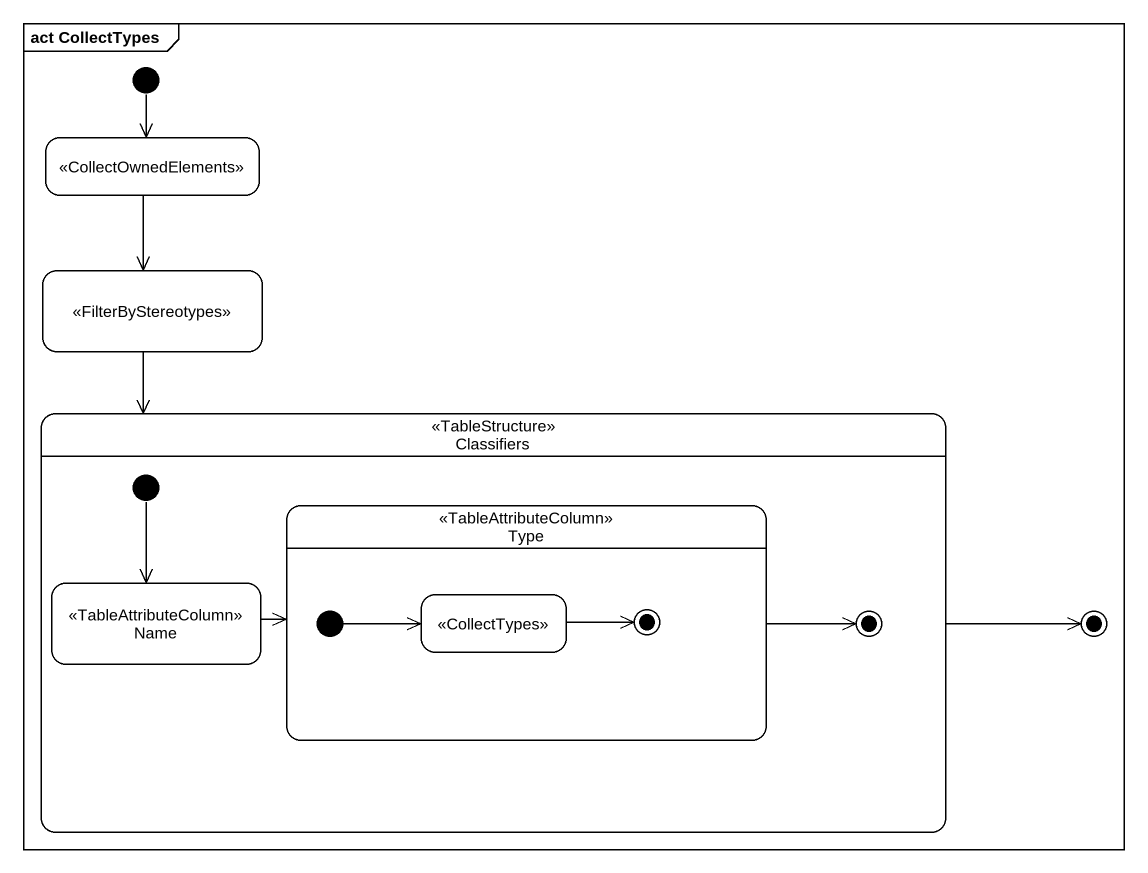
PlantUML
@startuml
mainframe act CollectTypes
hide empty description
state " " as state1 <<CollectOwnedElements>>
state " " as state2 <<FilterByStereotypes>>
state Classifiers <<TableStructure>> {
  state Type <<TableAttributeColumn>> {
    state " " as state3 <<CollectTypes>>
    state3 -right-> [*]
    [*] -right-> state3
  }
  state Name <<TableAttributeColumn>>
  [*] --> Name
  Type -right-> [*]
}
[*] --> state1
state1 --> state2
state2 --> Classifiers
Name -right-> Type
Classifiers -right-> [*]
@enduml
